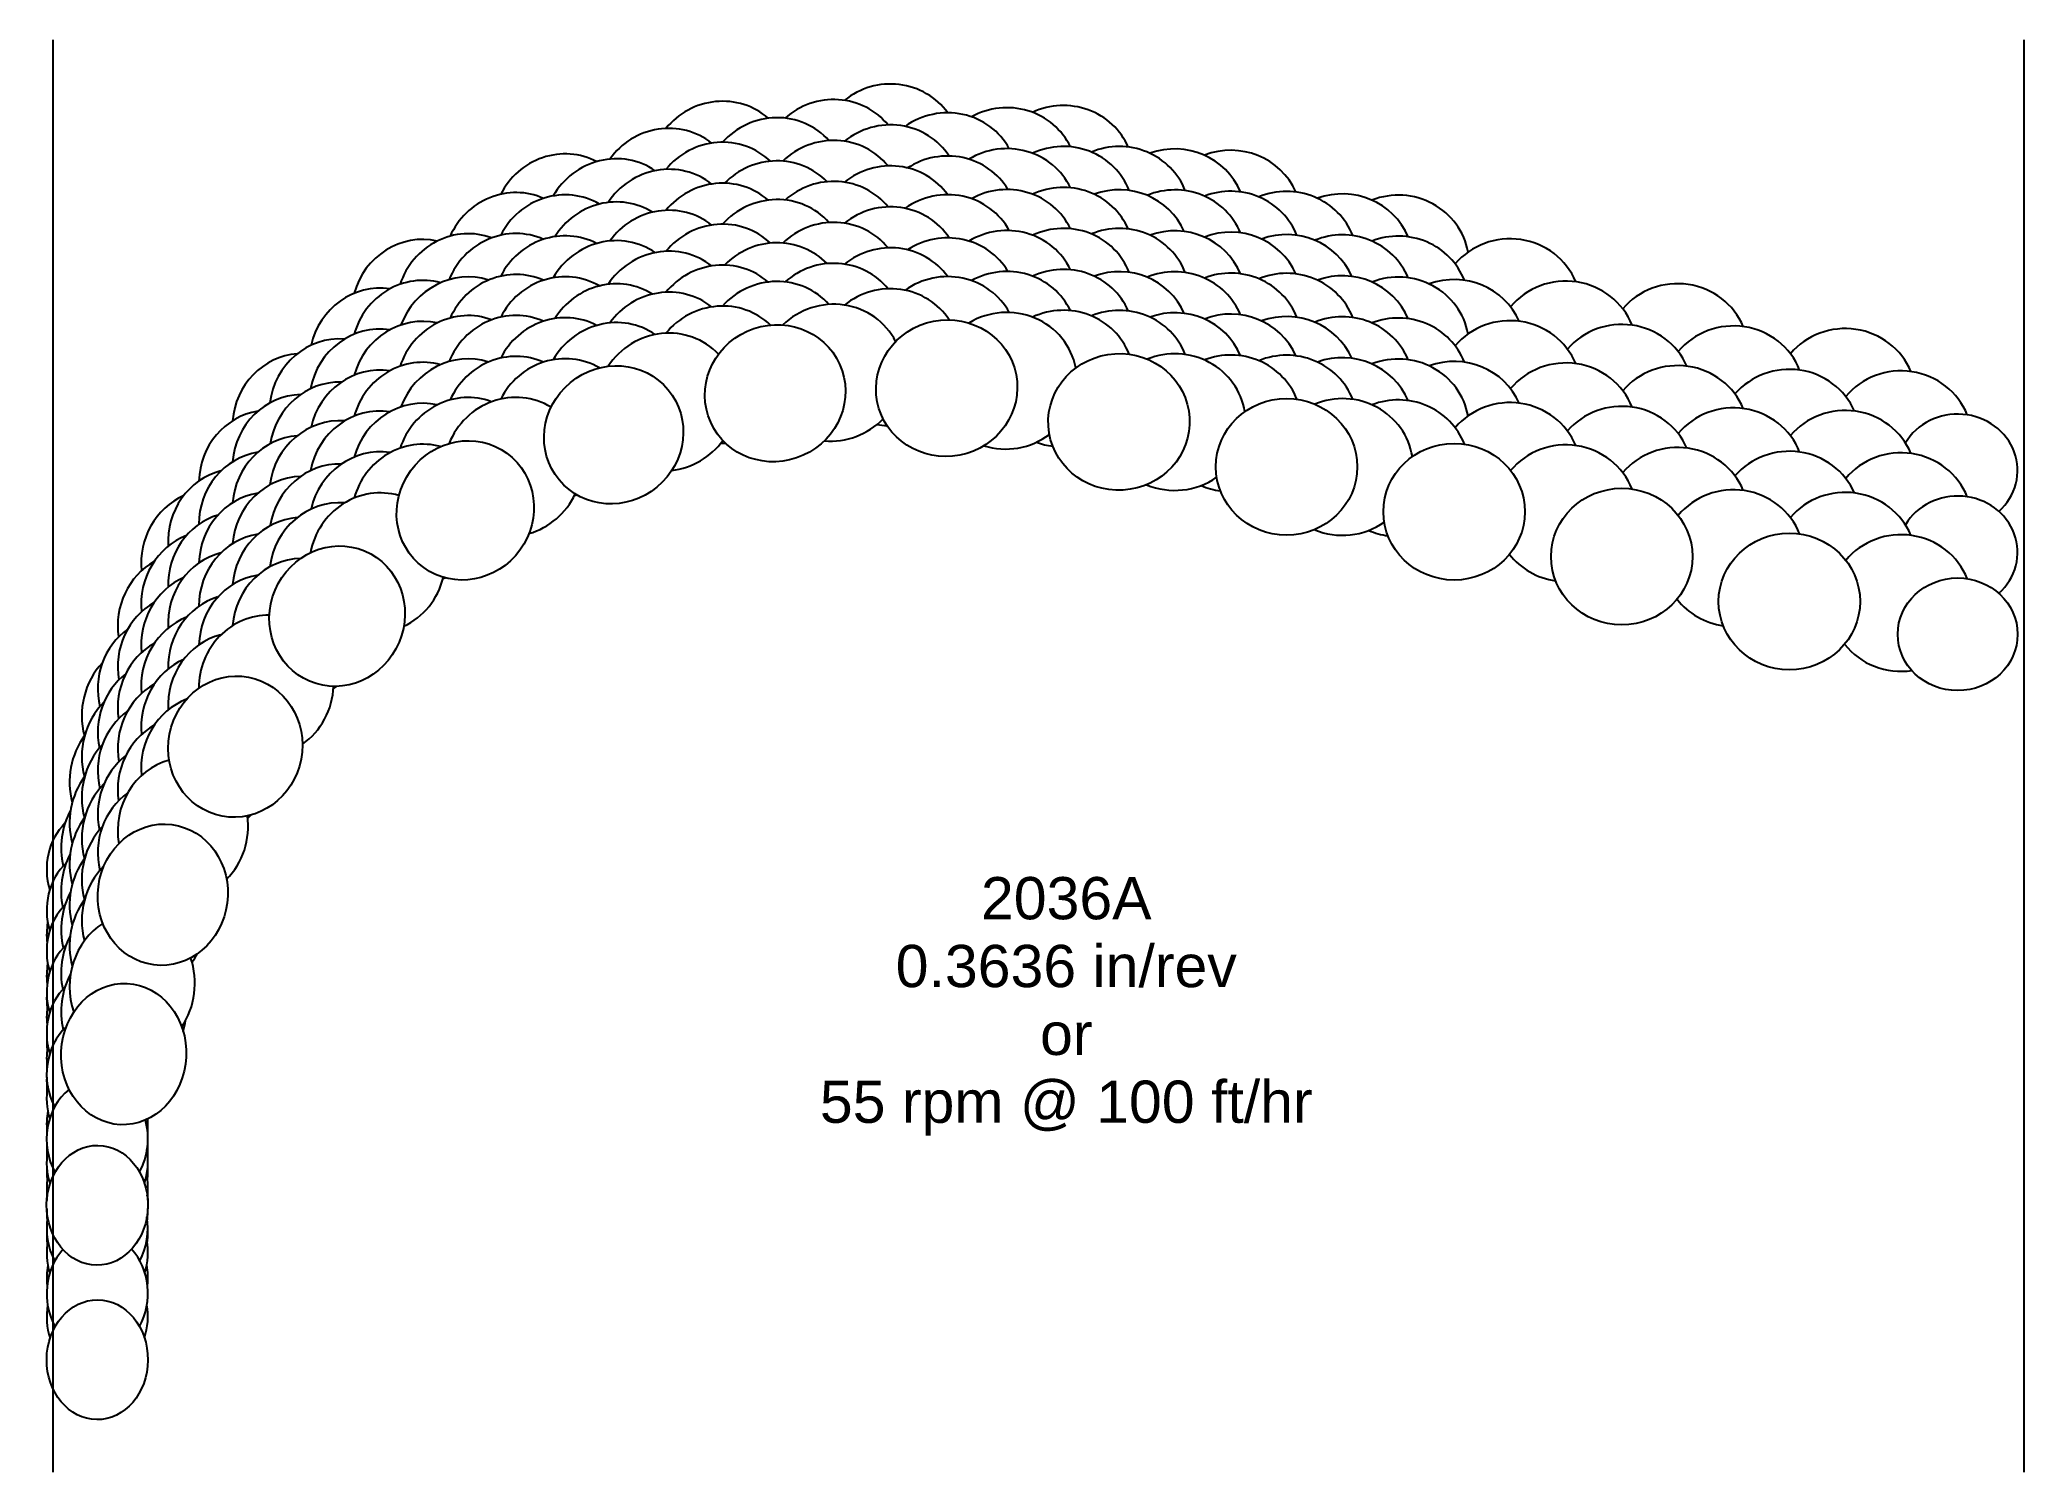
# Model space of a CAD drawing. Header units: inches. Extents: x -8.81 to 0, y -4.88 to 1.48.
import ezdxf
from ezdxf.enums import TextEntityAlignment as Align

# ---------------------------------------------------------------- set-up
doc = ezdxf.new("R2010")
doc.units = ezdxf.units.IN
doc.header["$MEASUREMENT"] = 0
for name, color, linetype, true_color in [('Blade_1', 30, 'Continuous', 0xff7f00), ('Blade_2', 7, 'Continuous', 0xcccc00), ('Blade_3', 7, 'Continuous', 0x00cc00), ('Blade_4', 7, 'Continuous', 0x00cccc), ('Blade_5', 7, 'Continuous', 0x0066cc), ('Blade_6', 190, 'Continuous', 0x7f00ff)]:
    doc.layers.add(name, color=color, linetype=linetype, true_color=true_color)
doc.layers.add('Gage_Line', color=7, linetype='Continuous')
doc.styles.get("Standard").update_dxf_attribs({"font": 'arial.ttf'})

msp = doc.modelspace()

# ---------------------------------------------------------------- linework, layer by layer
at = {"layer": 'Blade_1'}
for centre, major_axis, ratio, start_param, end_param in [((-4.7837, 0.6561), (0.3081, 0.0605), 0.96468, 6.615954, 8.252558), ((-5.5451, 0.6335), (0.2863, 0.1289), 0.962352, 6.615599, 8.247159), ((-4.0189, 0.5064), (0.3134, 0.0186), 0.965812, 6.621447, 8.156252), ((-6.262, 0.449), (0.2418, 0.2003), 0.959071, 6.589649, 8.191588), ((-3.2749, 0.3071), (0.314, 0), 0.965926, 6.682823, 8.215147), ((-5.5451, 0.2699), (0.2863, 0.1289), 0.962352, 6.615599, 8.247159), ((-4.7837, 0.2925), (0.3081, 0.0605), 0.96468, 6.615954, 8.252558), ((-6.9207, 0.1135), (0.1847, 0.2539), 0.955091, 6.587655, 8.146031), ((-4.0189, 0.1428), (0.3134, 0.0186), 0.965812, 6.621447, 8.156252), ((-2.531, 0.1077), (0.314, 0), 0.965926, 6.683202, 8.214547), ((-6.262, 0.0854), (0.2418, 0.2003), 0.959071, 6.589649, 8.191588), ((-3.2749, -0.0566), (0.314, 0), 0.965926, 6.682823, 8.215147), ((-1.787, -0.0916), (0.314, 0), 0.965926, 6.682823, 8.730342), ((-6.9207, -0.2501), (0.1847, 0.2539), 0.955091, 6.587655, 8.146031), ((-2.531, -0.256), (0.314, 0), 0.965926, 6.683202, 8.214547), ((-1.043, -0.291), (0.314, 0), 0.965926, 6.683202, 8.730342), ((-7.4896, -0.3559), (0.1219, 0.2894), 0.950927, 6.637856, 8.112458), ((-1.787, -0.4553), (0.314, 0), 0.965926, 6.682823, 8.730342), ((-0.2958, -0.4363), (0.266, 0), 0.939693, 5.468668, 8.914175), ((-1.043, -0.6547), (0.314, 0), 0.965926, 6.683202, 8.730342), ((-7.4896, -0.7196), (0.1219, 0.2894), 0.950927, 6.637856, 8.112458), ((-0.2958, -0.8), (0.266, 0), 0.939693, 5.468668, 8.914175), ((-7.9417, -0.9355), (0.0587, 0.3085), 0.947135, 6.742108, 8.091771), ((-7.9417, -1.2991), (0.0587, 0.3085), 0.947135, 6.742108, 8.091771), ((-8.2634, -1.5926), (0.0401, 0.3114), 0.91854, 7.02917, 8.217536), ((-8.2634, -1.9562), (0.0401, 0.3114), 0.91854, 7.02917, 8.217536), ((-8.4372, -2.2999), (0.0151, 0.3136), 0.884343, 7.363287, 8.14207), ((-8.4372, -2.6635), (0.0151, 0.3136), 0.884343, 7.363287, 8.14207), ((-8.5543, -2.9714), (0.0031, 0.266), 0.844705, 1.513848, 1.71577), ((-8.5543, -3.3351), (0.0031, 0.266), 0.844705, 7.655209, 7.998955), ((-8.5543, -3.3351), (0.0031, 0.266), 0.844705, 4.595025, 4.796346), ((-8.5543, -3.6567), (0.0022, 0.266), 0.844336, 1.509703, 1.657446), ((-8.5543, -3.6567), (0.0022, 0.266), 0.844336, 4.646599, 4.793176), ((-8.5543, -4.0203), (0.0022, 0.266), 0.844336, 4.591259, 4.935003), ((-8.5543, -4.0203), (0.0022, 0.266), 0.844336, 1.367876, 1.71162)]:
    msp.add_ellipse(centre, major_axis=major_axis, ratio=ratio, start_param=start_param, end_param=end_param, dxfattribs=at)
for centre, major_axis, ratio in [((-5.5451, -0.0938), (0.2863, 0.1289), 0.962352), ((-4.7837, -0.0712), (0.3081, 0.0605), 0.96468), ((-4.0189, -0.2209), (0.3134, 0.0186), 0.965812), ((-6.262, -0.2783), (0.2418, 0.2003), 0.959071), ((-3.2749, -0.4202), (0.314, 0), 0.965926), ((-6.9207, -0.6138), (0.1847, 0.2539), 0.955091), ((-2.531, -0.6196), (0.314, 0), 0.965926), ((-1.787, -0.8189), (0.314, 0), 0.965926), ((-7.4896, -1.0832), (0.1219, 0.2894), 0.950927), ((-1.043, -1.0183), (0.314, 0), 0.965926), ((-0.2958, -1.1636), (0.266, 0), 0.939693), ((-7.9417, -1.6627), (0.0587, 0.3085), 0.947135), ((-8.2634, -2.3199), (0.0401, 0.3114), 0.91854), ((-8.4372, -3.0272), (0.0151, 0.3136), 0.884343), ((-8.5543, -3.6987), (0.0031, 0.266), 0.844705), ((-8.5543, -4.384), (0.0022, 0.266), 0.844336)]:
    msp.add_ellipse(centre, major_axis=major_axis, ratio=ratio, dxfattribs=at)
at = {"layer": 'Blade_2'}
for centre, major_axis, ratio, start_param, end_param in [((-5.292, 0.7248), (0.2972, 0.1013), 0.96327, 6.621442, 8.312286), ((-4.5196, 0.6889), (0.3106, 0.0463), 0.965207, 6.571133, 8.265161), ((-6.0278, 0.5948), (0.2585, 0.1783), 0.960258, 6.564636, 8.256669), ((-3.7709, 0.5056), (0.314, 0), 0.965926, 6.663749, 8.254622), ((-6.709, 0.3072), (0.2048, 0.238), 0.956455, 6.558417, 8.200756), ((-5.292, 0.3611), (0.2972, 0.1013), 0.96327, 6.621442, 8.312286), ((-4.5196, 0.3253), (0.3106, 0.0463), 0.965207, 6.571133, 8.265161), ((-3.0269, 0.3062), (0.314, 0), 0.965926, 6.664126, 8.256427), ((-6.0278, 0.2311), (0.2585, 0.1783), 0.960258, 6.564636, 8.256669), ((-3.7709, 0.142), (0.314, 0), 0.965926, 6.663749, 8.254622), ((-5.292, -0.0025), (0.2972, 0.1013), 0.96327, 6.415175, 8.312286), ((-4.5196, -0.0383), (0.3106, 0.0463), 0.965207, 6.318219, 8.265161), ((-7.3109, -0.1195), (0.143, 0.2795), 0.952258, 6.589742, 8.15984), ((-6.709, -0.0565), (0.2048, 0.238), 0.956455, 6.558417, 8.200756), ((-6.0278, -0.1325), (0.2585, 0.1783), 0.960258, 6.426465, 8.256669), ((-3.0269, -0.0574), (0.314, 0), 0.965926, 6.664126, 8.256427), ((-3.7709, -0.2216), (0.314, 0), 0.965926, 6.435636, 8.254622), ((-7.3109, -0.4832), (0.143, 0.2795), 0.952258, 6.589742, 8.15984), ((-6.709, -0.4201), (0.2048, 0.238), 0.956455, 6.430492, 8.200756), ((-3.0269, -0.421), (0.314, 0), 0.965926, 6.435848, 8.256427), ((-5.292, -0.0025), (0.2972, 0.1013), 0.96327, 4.283529, 5.203195), ((-6.0278, -0.1325), (0.2585, 0.1783), 0.960258, 4.204008, 5.06733), ((-4.5196, -0.0383), (0.3106, 0.0463), 0.965207, 4.24743, 5.227218), ((-7.8044, -0.6649), (0.0792, 0.3038), 0.948211, 6.674449, 8.130173), ((-7.3109, -0.8468), (0.143, 0.2795), 0.952258, 6.45498, 8.15984), ((-3.7709, -0.2216), (0.314, 0), 0.965926, 4.30109, 5.344955), ((-6.709, -0.4201), (0.2048, 0.238), 0.956455, 4.108569, 4.999899), ((-3.0269, -0.421), (0.314, 0), 0.965926, 4.302902, 5.3446), ((-7.8044, -1.0286), (0.0792, 0.3038), 0.948211, 6.674449, 8.130173), ((-7.3109, -0.8468), (0.143, 0.2795), 0.952258, 4.033382, 4.958345), ((-8.1742, -1.2991), (0.058, 0.3086), 0.919158, 6.9402, 8.240927), ((-7.8044, -1.3922), (0.0792, 0.3038), 0.948211, 6.504094, 8.130173), ((-8.1742, -1.6628), (0.058, 0.3086), 0.919158, 6.9402, 8.240927), ((-7.8044, -1.3922), (0.0792, 0.3038), 0.948211, 3.977708, 4.946276), ((-8.1742, -2.0264), (0.058, 0.3086), 0.919158, 6.697483, 8.240927), ((-8.3992, -1.9933), (0.0318, 0.3124), 0.884446, 7.260677, 8.262598), ((-8.1742, -2.0264), (0.058, 0.3086), 0.919158, 4.078129, 5.064993), ((-8.3992, -2.357), (0.0318, 0.3124), 0.884446, 7.260677, 8.262598), ((-8.3992, -2.7206), (0.0318, 0.3124), 0.884446, 6.886345, 8.33649), ((-8.5543, -2.6774), (0.0031, 0.266), 0.844705, 7.664911, 8.008537), ((-8.3992, -2.7206), (0.0318, 0.3124), 0.884446, 4.16704, 5.195577), ((-8.5543, -3.041), (0.0031, 0.266), 0.844705, 7.664911, 8.008537), ((-8.5543, -3.4047), (0.0031, 0.266), 0.844705, 6.887053, 8.453451), ((-8.5543, -3.4047), (0.0031, 0.266), 0.844705, 4.14053, 5.044904), ((-8.5543, -3.3626), (0.0022, 0.266), 0.844336, 7.817132, 7.940827), ((-8.5543, -3.3626), (0.0022, 0.266), 0.844336, 4.646404, 4.770153), ((-8.5543, -3.7262), (0.0022, 0.266), 0.844336, 7.817132, 8.004577), ((-8.5543, -3.7262), (0.0022, 0.266), 0.844336, 4.581487, 4.770153), ((-8.5543, -4.0898), (0.0022, 0.266), 0.844336, 7.03868, 8.449709), ((-8.5543, -4.0898), (0.0022, 0.266), 0.844336, 4.136355, 5.548511)]:
    msp.add_ellipse(centre, major_axis=major_axis, ratio=ratio, start_param=start_param, end_param=end_param, dxfattribs=at)
at = {"layer": 'Blade_3'}
for centre, major_axis, ratio, start_param, end_param in [((-5.0379, 0.794), (0.3052, 0.0738), 0.964041, 6.613952, 8.314033), ((-5.7885, 0.7158), (0.2734, 0.1544), 0.961365, 6.561005, 8.244602), ((-4.2676, 0.6984), (0.3123, 0.0324), 0.965577, 6.541084, 8.197724), ((-6.4897, 0.4796), (0.2241, 0.22), 0.957794, 6.535237, 8.196549), ((-3.5229, 0.4997), (0.314, 0), 0.965926, 6.645197, 8.235476), ((-5.0379, 0.4304), (0.3052, 0.0738), 0.964041, 6.613952, 8.314033), ((-5.7885, 0.3521), (0.2734, 0.1544), 0.961365, 6.561005, 8.244602), ((-4.2676, 0.3348), (0.3123, 0.0324), 0.965577, 6.541084, 8.197724), ((-2.7789, 0.3004), (0.314, 0), 0.965926, 6.644771, 8.235889), ((-3.5229, 0.1361), (0.314, 0), 0.965926, 6.645197, 8.235476), ((-7.1218, 0.0972), (0.164, 0.2678), 0.953715, 6.54972, 8.151226), ((-6.4897, 0.1159), (0.2241, 0.22), 0.957794, 6.535237, 8.196549), ((-5.0379, 0.0667), (0.3052, 0.0738), 0.964041, 6.613952, 8.314033), ((-2.035, 0.101), (0.314, 0), 0.965926, 6.645197, 8.75075), ((-5.7885, -0.0115), (0.2734, 0.1544), 0.961365, 6.561005, 8.244602), ((-4.2676, -0.0288), (0.3123, 0.0324), 0.965577, 6.541084, 8.197724), ((-2.7789, -0.0632), (0.314, 0), 0.965926, 6.644771, 8.235889), ((-1.291, -0.0983), (0.314, 0), 0.965926, 6.644824, 8.75075), ((-7.1218, -0.2665), (0.164, 0.2678), 0.953715, 6.54972, 8.151226), ((-6.4897, -0.2477), (0.2241, 0.22), 0.957794, 6.535237, 8.196549), ((-3.5229, -0.2275), (0.314, 0), 0.965926, 6.645197, 8.235476), ((-2.035, -0.2626), (0.314, 0), 0.965926, 6.645197, 8.75075), ((-0.547, -0.2977), (0.314, 0), 0.965926, 6.647734, 8.75075), ((-7.6544, -0.4119), (0.1005, 0.2975), 0.949597, 6.616209, 8.119031), ((-2.7789, -0.4268), (0.314, 0), 0.965926, 6.644771, 8.235889), ((-1.291, -0.4619), (0.314, 0), 0.965926, 6.644824, 8.75075), ((-5.0379, 0.0667), (0.3052, 0.0738), 0.964041, 4.305389, 4.448369), ((-7.1218, -0.6301), (0.164, 0.2678), 0.953715, 6.54972, 8.151226), ((-5.7885, -0.0115), (0.2734, 0.1544), 0.961365, 4.219289, 4.287332), ((-4.2676, -0.0288), (0.3123, 0.0324), 0.965577, 4.229214, 4.468691), ((-2.035, -0.6262), (0.314, 0), 0.965926, 6.645197, 8.75075), ((-0.547, -0.6613), (0.314, 0), 0.965926, 6.647734, 8.75075), ((-7.6544, -0.7755), (0.1005, 0.2975), 0.949597, 6.616209, 8.119031), ((-3.5229, -0.2275), (0.314, 0), 0.965926, 4.281696, 4.566495), ((-1.291, -0.8255), (0.314, 0), 0.965926, 6.644824, 8.75075), ((-6.4897, -0.2477), (0.2241, 0.22), 0.957794, 4.132859, 4.170128), ((-2.7789, -0.4268), (0.314, 0), 0.965926, 4.282117, 4.56602), ((-8.0692, -1.018), (0.0781, 0.3041), 0.920301, 6.865752, 8.232191), ((-0.547, -1.0249), (0.314, 0), 0.965926, 6.647734, 8.75075), ((-7.6544, -1.1392), (0.1005, 0.2975), 0.949597, 6.616209, 8.119031), ((-2.035, -0.6262), (0.314, 0), 0.965926, 3.787915, 4.566495), ((-7.1218, -0.6301), (0.164, 0.2678), 0.953715, 4.056111, 4.091081), ((-1.291, -0.8255), (0.314, 0), 0.965926, 3.787915, 4.566361), ((-8.0692, -1.3816), (0.0781, 0.3041), 0.920301, 6.865752, 8.232191), ((-0.547, -1.0249), (0.314, 0), 0.965926, 3.787915, 4.865269), ((-7.6544, -1.1392), (0.1005, 0.2975), 0.949597, 3.999835, 4.064771), ((-8.3444, -1.6958), (0.0497, 0.31), 0.885166, 7.164506, 8.323692), ((-8.0692, -1.7452), (0.0781, 0.3041), 0.920301, 6.865752, 8.232191), ((-8.3444, -2.0595), (0.0497, 0.31), 0.885166, 7.164506, 8.323692), ((-8.0692, -1.7452), (0.0781, 0.3041), 0.920301, 4.092775, 4.160349), ((-8.5543, -2.3884), (0.0031, 0.266), 0.844705, 6.958423, 8.216589), ((-8.3444, -2.4231), (0.0497, 0.31), 0.885166, 7.164506, 8.323692), ((-8.5543, -2.752), (0.0031, 0.266), 0.844705, 6.958423, 8.216589), ((-8.3444, -2.4231), (0.0497, 0.31), 0.885166, 4.176393, 4.323015), ((-8.5543, -3.1157), (0.0031, 0.266), 0.844705, 6.958423, 8.442101), ((-8.5543, -3.0735), (0.0022, 0.266), 0.844336, 7.806932, 7.940827), ((-8.5543, -3.4372), (0.0022, 0.266), 0.844336, 7.806932, 7.993941), ((-8.5543, -3.4372), (0.0022, 0.266), 0.844336, 4.593264, 4.780326), ((-8.5543, -3.8008), (0.0022, 0.266), 0.844336, 7.67243, 8.438134), ((-8.5543, -3.8008), (0.0022, 0.266), 0.844336, 4.14793, 4.914767)]:
    msp.add_ellipse(centre, major_axis=major_axis, ratio=ratio, start_param=start_param, end_param=end_param, dxfattribs=at)
at = {"layer": 'Blade_4'}
for centre, major_axis, ratio, start_param, end_param in [((-4.7837, 0.848), (0.3081, 0.0605), 0.96468, 6.577179, 8.295731), ((-5.5451, 0.8254), (0.2863, 0.1289), 0.962352, 6.573382, 8.290753), ((-4.0189, 0.6983), (0.3134, 0.0186), 0.965812, 6.583449, 8.197903), ((-6.262, 0.6409), (0.2418, 0.2003), 0.959071, 6.544043, 8.233185), ((-4.7837, 0.4844), (0.3081, 0.0605), 0.96468, 6.577179, 8.295731), ((-3.2749, 0.499), (0.314, 0), 0.965926, 6.644824, 8.256844), ((-5.5451, 0.4618), (0.2863, 0.1289), 0.962352, 6.573382, 8.290753), ((-6.9207, 0.3054), (0.1847, 0.2539), 0.955091, 6.540033, 8.184785), ((-4.0189, 0.3347), (0.3134, 0.0186), 0.965812, 6.583449, 8.197903), ((-6.262, 0.2773), (0.2418, 0.2003), 0.959071, 6.544043, 8.233185), ((-3.2749, 0.1354), (0.314, 0), 0.965926, 6.644824, 8.256844), ((-5.5451, 0.0982), (0.2863, 0.1289), 0.962352, 6.573382, 8.290753), ((-4.7837, 0.1208), (0.3081, 0.0605), 0.96468, 6.577179, 8.295731), ((-4.0189, -0.0289), (0.3134, 0.0186), 0.965812, 6.583449, 8.197903), ((-6.9207, -0.0582), (0.1847, 0.2539), 0.955091, 6.540033, 8.184785), ((-6.262, -0.0864), (0.2418, 0.2003), 0.959071, 6.544043, 8.233185), ((-7.4896, -0.164), (0.1219, 0.2894), 0.950927, 6.589435, 8.147675), ((-3.2749, -0.2283), (0.314, 0), 0.965926, 6.644824, 8.256844), ((-6.9207, -0.4219), (0.1847, 0.2539), 0.955091, 6.540033, 8.184785), ((-7.4896, -0.5276), (0.1219, 0.2894), 0.950927, 6.589435, 8.147675), ((-7.9417, -0.7435), (0.0587, 0.3085), 0.947135, 6.69636, 8.122763), ((-7.4896, -0.8913), (0.1219, 0.2894), 0.950927, 6.589435, 8.147675), ((-7.9417, -1.1072), (0.0587, 0.3085), 0.947135, 6.69636, 8.122763), ((-8.2634, -1.4007), (0.0401, 0.3114), 0.91854, 6.991732, 8.243825), ((-7.9417, -1.4708), (0.0587, 0.3085), 0.947135, 6.69636, 8.122763), ((-8.2634, -1.7643), (0.0401, 0.3114), 0.91854, 6.991732, 8.243825), ((-8.2634, -2.128), (0.0401, 0.3114), 0.91854, 6.991732, 8.243825), ((-8.4372, -2.108), (0.0151, 0.3136), 0.884343, 7.350083, 8.168803), ((-8.4372, -2.4716), (0.0151, 0.3136), 0.884343, 7.350083, 8.168803), ((-8.4372, -2.8352), (0.0151, 0.3136), 0.884343, 7.350083, 8.168803), ((-8.5543, -2.7795), (0.0031, 0.266), 0.844705, 7.816057, 8.018132), ((-8.4372, -2.8352), (0.0151, 0.3136), 0.884343, 4.455929, 4.615669), ((-8.5543, -3.1432), (0.0031, 0.266), 0.844705, 7.816057, 8.018132), ((-8.5543, -3.5068), (0.0031, 0.266), 0.844705, 7.674594, 8.236869), ((-8.5543, -3.4648), (0.0022, 0.266), 0.844336, 1.528726, 1.657446), ((-8.5543, -3.5068), (0.0031, 0.266), 0.844705, 4.357111, 4.919386), ((-8.5543, -3.4648), (0.0022, 0.266), 0.844336, 4.646599, 4.774153), ((-8.5543, -3.8284), (0.0022, 0.266), 0.844336, 1.528726, 1.730797), ((-8.5543, -3.8284), (0.0022, 0.266), 0.844336, 4.572082, 4.774153), ((-8.5543, -4.1921), (0.0022, 0.266), 0.844336, 4.353158, 4.915617), ((-8.5543, -4.1921), (0.0022, 0.266), 0.844336, 1.387262, 1.949721)]:
    msp.add_ellipse(centre, major_axis=major_axis, ratio=ratio, start_param=start_param, end_param=end_param, dxfattribs=at)
at = {"layer": 'Blade_5'}
for centre, major_axis, ratio, start_param, end_param in [((-5.292, 0.9066), (0.2972, 0.1013), 0.96327, 6.621442, 8.26921), ((-4.5196, 0.8707), (0.3106, 0.0463), 0.965207, 6.571133, 8.224067), ((-6.0278, 0.7766), (0.2585, 0.1783), 0.960258, 6.564636, 8.214383), ((-3.7709, 0.6874), (0.314, 0), 0.965926, 6.663749, 8.212778), ((-6.709, 0.489), (0.2048, 0.238), 0.956455, 6.558417, 8.161024), ((-5.292, 0.543), (0.2972, 0.1013), 0.96327, 6.621442, 8.26921), ((-4.5196, 0.5071), (0.3106, 0.0463), 0.965207, 6.571133, 8.224067), ((-3.0269, 0.488), (0.314, 0), 0.965926, 6.664126, 8.214738), ((-6.0278, 0.4129), (0.2585, 0.1783), 0.960258, 6.564636, 8.214383), ((-3.7709, 0.3238), (0.314, 0), 0.965926, 6.663749, 8.212778), ((-2.283, 0.2887), (0.314, 0), 0.965926, 6.663749, 8.740207), ((-6.709, 0.1253), (0.2048, 0.238), 0.956455, 6.558417, 8.161024), ((-5.292, 0.1793), (0.2972, 0.1013), 0.96327, 6.621442, 8.26921), ((-4.5196, 0.1435), (0.3106, 0.0463), 0.965207, 6.571133, 8.224067), ((-3.0269, 0.1244), (0.314, 0), 0.965926, 6.664126, 8.214738), ((-7.3109, 0.0623), (0.143, 0.2795), 0.952258, 6.589742, 8.123432), ((-6.0278, 0.0493), (0.2585, 0.1783), 0.960258, 6.564636, 8.214383), ((-1.539, 0.0893), (0.314, 0), 0.965926, 6.664126, 8.740472), ((-3.7709, -0.0398), (0.314, 0), 0.965926, 6.663749, 8.212778), ((-2.283, -0.0749), (0.314, 0), 0.965926, 6.663749, 8.740207), ((-0.795, -0.11), (0.314, 0), 0.965926, 6.663749, 8.740472), ((-3.0269, -0.2392), (0.314, 0), 0.965926, 6.664126, 8.214738), ((-7.3109, -0.3014), (0.143, 0.2795), 0.952258, 6.589742, 8.123432), ((-6.709, -0.2383), (0.2048, 0.238), 0.956455, 6.558417, 8.161024), ((-1.539, -0.2743), (0.314, 0), 0.965926, 6.664126, 8.740472), ((-7.8044, -0.4831), (0.0792, 0.3038), 0.948211, 6.674449, 8.097711), ((-2.283, -0.4385), (0.314, 0), 0.965926, 6.663749, 8.740207), ((-0.795, -0.4736), (0.314, 0), 0.965926, 6.663749, 8.740472), ((-7.3109, -0.665), (0.143, 0.2795), 0.952258, 6.589742, 8.123432), ((-1.539, -0.6379), (0.314, 0), 0.965926, 6.664126, 8.740472), ((-0.795, -0.8372), (0.314, 0), 0.965926, 6.663749, 8.740472), ((-7.8044, -0.8467), (0.0792, 0.3038), 0.948211, 6.674449, 8.097711), ((-8.1742, -1.1173), (0.058, 0.3086), 0.919158, 6.9402, 8.212667), ((-7.8044, -1.2104), (0.0792, 0.3038), 0.948211, 6.674449, 8.097711), ((-8.1742, -1.481), (0.058, 0.3086), 0.919158, 6.9402, 8.212667), ((-8.1742, -1.8446), (0.058, 0.3086), 0.919158, 6.9402, 8.212667), ((-8.3992, -1.8115), (0.0318, 0.3124), 0.884446, 7.260677, 8.262598), ((-8.3992, -2.1752), (0.0318, 0.3124), 0.884446, 7.260677, 8.262598), ((-8.3992, -2.5388), (0.0318, 0.3124), 0.884446, 7.260677, 8.262598), ((-8.5543, -2.4956), (0.0031, 0.266), 0.844705, 7.664911, 8.008537), ((-8.3992, -2.5388), (0.0318, 0.3124), 0.884446, 4.532695, 4.55338), ((-8.5543, -2.8592), (0.0031, 0.266), 0.844705, 7.664911, 8.008537), ((-8.5543, -3.2228), (0.0031, 0.266), 0.844705, 7.664911, 8.216589), ((-8.5543, -3.1807), (0.0022, 0.266), 0.844336, 7.796914, 7.940827), ((-8.5543, -3.5444), (0.0022, 0.266), 0.844336, 7.796914, 8.004577), ((-8.5543, -3.5444), (0.0022, 0.266), 0.844336, 4.581487, 4.790327), ((-8.5543, -3.908), (0.0022, 0.266), 0.844336, 7.660956, 8.212626), ((-8.5543, -3.908), (0.0022, 0.266), 0.844336, 4.373438, 4.925108)]:
    msp.add_ellipse(centre, major_axis=major_axis, ratio=ratio, start_param=start_param, end_param=end_param, dxfattribs=at)
at = {"layer": 'Blade_6'}
for centre, major_axis, ratio, start_param, end_param in [((-5.0379, 0.9758), (0.3052, 0.0738), 0.964041, 6.654521, 8.314033), ((-5.7885, 0.8976), (0.2734, 0.1544), 0.961365, 6.604935, 8.244602), ((-4.2676, 0.8803), (0.3123, 0.0324), 0.965577, 6.57903, 8.197724), ((-6.4897, 0.6614), (0.2241, 0.22), 0.957794, 6.581629, 8.196549), ((-3.5229, 0.6816), (0.314, 0), 0.965926, 6.683202, 8.235476), ((-5.0379, 0.6122), (0.3052, 0.0738), 0.964041, 6.654521, 8.314033), ((-5.7885, 0.5339), (0.2734, 0.1544), 0.961365, 6.604935, 8.244602), ((-4.2676, 0.5166), (0.3123, 0.0324), 0.965577, 6.57903, 8.197724), ((-2.7789, 0.4823), (0.314, 0), 0.965926, 6.450926, 8.235889), ((-7.1218, 0.279), (0.164, 0.2678), 0.953715, 6.598023, 8.151226), ((-3.5229, 0.3179), (0.314, 0), 0.965926, 6.683202, 8.235476), ((-6.4897, 0.2977), (0.2241, 0.22), 0.957794, 6.581629, 8.196549), ((-5.0379, 0.2486), (0.3052, 0.0738), 0.964041, 6.654521, 8.314033), ((-5.7885, 0.1703), (0.2734, 0.1544), 0.961365, 6.604935, 8.244602), ((-4.2676, 0.153), (0.3123, 0.0324), 0.965577, 6.57903, 8.197724), ((-2.7789, 0.1186), (0.314, 0), 0.965926, 6.450926, 8.235889), ((-3.5229, -0.0457), (0.314, 0), 0.965926, 6.683202, 8.235476), ((-7.1218, -0.0847), (0.164, 0.2678), 0.953715, 6.598023, 8.151226), ((-6.4897, -0.0659), (0.2241, 0.22), 0.957794, 6.581629, 8.196549), ((-7.6544, -0.2301), (0.1005, 0.2975), 0.949597, 6.664755, 8.119031), ((-2.7789, -0.245), (0.314, 0), 0.965926, 6.450926, 8.235889), ((-7.1218, -0.4483), (0.164, 0.2678), 0.953715, 6.598023, 8.151226), ((-7.6544, -0.5937), (0.1005, 0.2975), 0.949597, 6.664755, 8.119031), ((-8.0692, -0.8361), (0.0781, 0.3041), 0.920301, 6.912364, 8.232191), ((-7.6544, -0.9574), (0.1005, 0.2975), 0.949597, 6.664755, 8.119031), ((-8.0692, -1.1998), (0.0781, 0.3041), 0.920301, 6.912364, 8.232191), ((-8.3444, -1.514), (0.0497, 0.31), 0.885166, 7.196999, 8.323692), ((-8.0692, -1.5634), (0.0781, 0.3041), 0.920301, 6.912364, 8.232191), ((-8.3444, -1.8776), (0.0497, 0.31), 0.885166, 7.196999, 8.323692), ((-8.5543, -2.2066), (0.0031, 0.266), 0.844705, 6.989067, 8.216589), ((-8.3444, -2.2413), (0.0497, 0.31), 0.885166, 7.196999, 8.323692), ((-8.5543, -2.5702), (0.0031, 0.266), 0.844705, 6.989067, 8.216589), ((-8.5543, -2.9338), (0.0031, 0.266), 0.844705, 6.989067, 8.216589), ((-8.5543, -3.619), (0.0022, 0.266), 0.844336, 7.652937, 8.013336), ((-8.5543, -3.619), (0.0022, 0.266), 0.844336, 4.573865, 4.934259)]:
    msp.add_ellipse(centre, major_axis=major_axis, ratio=ratio, start_param=start_param, end_param=end_param, dxfattribs=at)
at = {"layer": 'Gage_Line'}
for p, q in [((-8.75, -4.884), (-8.75, 1.4758)), ((0, -4.884), (0, 1.4758))]:
    msp.add_line(p, q, dxfattribs=at)

# ---------------------------------------------------------------- texts
for s, p in [('2036A', (-4.2529, -2.3352)), ('0.3636 in/rev', (-4.2529, -2.6364)), ('or', (-4.2529, -2.9376)), ('55 rpm @ 100 ft/hr', (-4.2529, -3.2388))]:
    msp.add_text(s, height=0.1875, dxfattribs=at).set_placement(p, align=Align.MIDDLE_CENTER)

doc.saveas('drawing.dxf')
